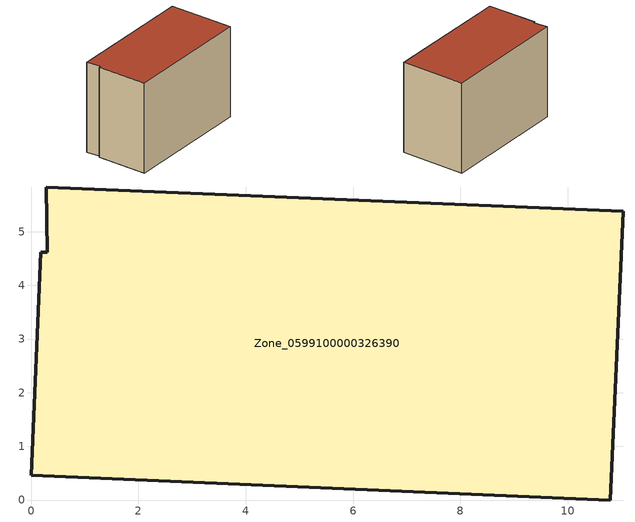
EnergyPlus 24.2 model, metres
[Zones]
Zone_0599100000326390
 floor ground (C_G): 0.28,5.83 11.04,5.38 10.8,0 0,0.46 0.18,4.62 0.3,4.62 z1.45
 wall outside (C_F): 10.8,0 11.04,5.38 0.28,5.83 0.3,4.62 0.18,4.62 0,0.46 10.8,0 z1.45:9.1
 roof outside (C_R): 11.04,5.38 0.28,5.83 0.3,4.62 0.18,4.62 0,0.46 10.8,0 z9.1
[BUILDING]
Pand.0599100000326390: North Axis=0; Terrain=City; Loads Convergence Tolerance Value=0.04; Temperature Convergence Tolerance Value=0.4; Solar Distribution=FullExterior; Maximum Number of Warmup Days=25; Minimum Number of Warmup Days=1
[Site:Location]
Rotterdam.The.Hague.AP_ZH_NLD Design_Conditions: Latitude=51.96; Longitude=4.45; Time Zone=1; Elevation=-4.5
[SITE:GROUNDTEMPERATURE:BUILDINGSURFACE]
18, 18, 18, 18, 18, 18, 18, 18, 18, 18, 18, 18
[MATERIAL] Thermal Absorptance=0.9; Solar Absorptance=0.7; Visible Absorptance=0.7
Name | Roughness | Thickness | Conductivity | Density | Specific Heat
G.TI.1992-2005 | MediumSmooth | 0.15 | 0.06 | 540 | 1210
F.TI.1992-2005 | Rough | 0.3 | 0.12 | 1920 | 840
R.TI.1992-2005 | MediumRough | 0.2 | 0.08 | 1500 | 1000
[CONSTRUCTION]
C_G: G.TI.1992-2005
C_F: F.TI.1992-2005
C_R: R.TI.1992-2005
[ZONE]
Zone_0599100000326390: Type=1; Multiplier=1; Ceiling Height=Autocalculate; Volume=Autocalculate; Floor Area=autocalculate; Part of Total Floor Area=Yes
[ZONEINFILTRATION:DESIGNFLOWRATE]
Infil_Zone_0599100000326390: Zone or ZoneList or Space or SpaceList=Zone_0599100000326390; Schedule=AlwaysOn; Design Flow Rate Calculation Method=Flow/Area; Flow Rate per Floor Area=0.0015; Constant Term Coefficient=1; Temperature Term Coefficient=0; Velocity Term Coefficient=0; Velocity Squared Term Coefficient=0
[HVACTEMPLATE:ZONE:IDEALLOADSAIRSYSTEM]
Zone_0599100000326390: Maximum Heating Supply Air Temperature=50; Minimum Cooling Supply Air Temperature=13; Maximum Heating Supply Air Humidity Ratio=0.0156; Minimum Cooling Supply Air Humidity Ratio=0.0077; Heating Limit=NoLimit; Cooling Limit=NoLimit; Dehumidification Control Type=ConstantSensibleHeatRatio; Cooling Sensible Heat Ratio=0.7; Dehumidification Setpoint=60; Humidification Control Type=None; Humidification Setpoint=30; Outdoor Air Method=None; Outdoor Air Flow Rate per Person=0.00944; Outdoor Air Flow Rate per Zone Floor Area=0; Outdoor Air Flow Rate per Zone=0; Demand Controlled Ventilation Type=None; Outdoor Air Economizer Type=NoEconomizer; Heat Recovery Type=None; Sensible Heat Recovery Effectiveness=0.7; Latent Heat Recovery Effectiveness=0.65
[ZONECONTROL:THERMOSTAT]
ThermostatControl_Zone_0599100000326390: Zone or ZoneList=Zone_0599100000326390; Control Type Schedule=DualSetpointControlType; Control 1=Thermostat_Zone_0599100000326390; Temperature Difference Between Cutout And Setpoint=0
[THERMOSTATSETPOINT:DUALSETPOINT]
Thermostat_Zone_0599100000326390: Heating Setpoint Temperature Schedule=HeatingSetpoint_Zone_0599100000326390; Cooling Setpoint Temperature Schedule=CoolingSetpoint_Zone_0599100000326390
[SCHEDULE:COMPACT]
HeatingSetpoint_Zone_0599100000326390: Through: 12/31, For: AllDays, Until: 24:00, 21
CoolingSetpoint_Zone_0599100000326390: Through: 12/31, For: AllDays, Until: 24:00, 24
DualSetpointControlType: Through: 12/31, For: AllDays, Until: 24:00, 4
AlwaysOn: Through: 12/31, For: AllDays, Until: 24:00, 1
